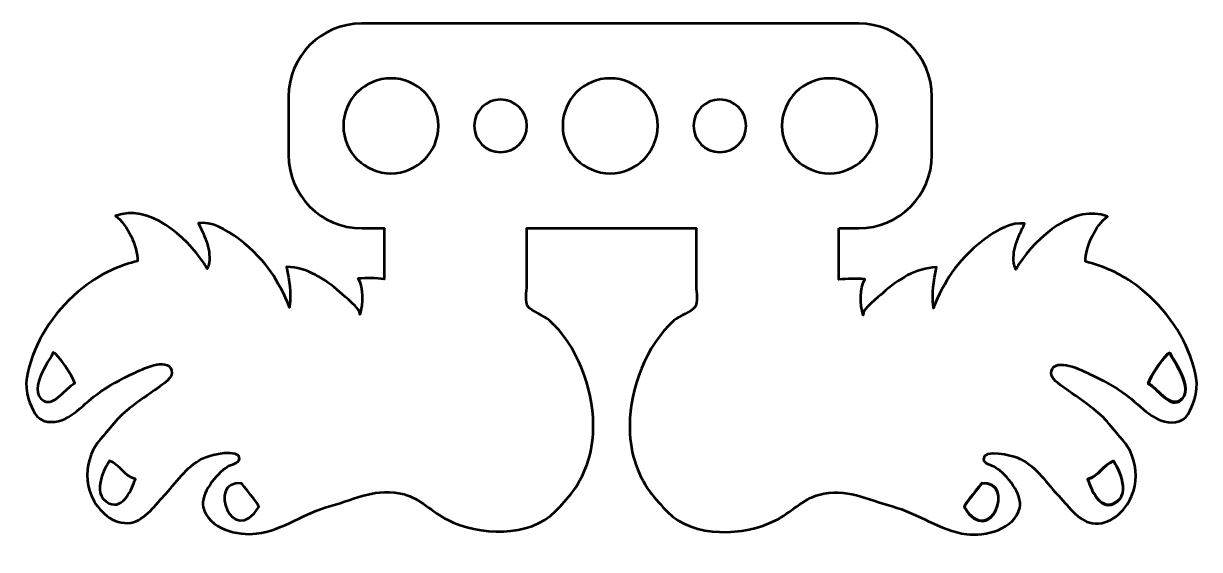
# Model space of a CAD drawing. Header units: centimetres. Extents: x -14.01 to -5.97, y -12.9 to -9.3.
import ezdxf

# ---------------------------------------------------------------- set-up
doc = ezdxf.new("R2010")
doc.units = ezdxf.units.CM
doc.header["$MEASUREMENT"] = 0
doc.layers.add('Layer 1', color=7, linetype='Continuous')

msp = doc.modelspace()

# ---------------------------------------------------------------- linework, layer by layer
at = {"layer": 'Layer 1', "lineweight": 53}
for points, knots in [([(-8.43665, -10.70001), (-8.43665, -10.70001), (-8.43669, -11.05176), (-8.43669, -11.05176), (-8.43669, -11.05176), (-8.37822, -11.04489), (-8.31762, -11.04434), (-8.25835, -11.04833), (-8.25835, -11.04833), (-8.29646, -11.11078), (-8.29143, -11.21899), (-8.26946, -11.29412), (-8.26946, -11.29412), (-8.27396, -11.25178), (-8.16732, -11.17214), (-8.13267, -11.14145), (-8.13267, -11.14145), (-8.0316, -11.05125), (-7.9091, -10.97187), (-7.76862, -10.96763), (-7.76862, -10.96763), (-7.78977, -11.06711), (-7.79957, -11.13749), (-7.78923, -11.24041), (-7.78923, -11.24041), (-7.78923, -11.24253), (-7.78898, -11.24465), (-7.78872, -11.24676), (-7.78872, -11.24676), (-7.78791, -11.2441), (-7.78686, -11.24173), (-7.78579, -11.23909), (-7.78579, -11.23909), (-7.7575, -11.1629), (-7.70829, -11.07109), (-7.66356, -11.00414), (-7.66356, -11.00414), (-7.57757, -10.87609), (-7.33179, -10.64429), (-7.16589, -10.66863), (-7.16589, -10.66863), (-7.20637, -10.75728), (-7.26035, -10.85808), (-7.2339, -10.95836), (-7.2339, -10.95836), (-7.23177, -10.96604), (-7.2294, -10.97396), (-7.22622, -10.98192), (-7.22622, -10.98192), (-7.2196, -10.97027), (-7.21219, -10.9581), (-7.20426, -10.94593), (-7.20426, -10.94593), (-7.08333, -10.76124), (-6.82086, -10.53053), (-6.59941, -10.61996), (-6.59941, -10.61996), (-6.6825, -10.68347), (-6.74943, -10.82395), (-6.74997, -10.92872), (-6.74997, -10.92872), (-6.63698, -10.95598), (-6.52902, -11.00334), (-6.43828, -11.06499), (-6.43828, -11.06499), (-6.25889, -11.18669), (-6.10491, -11.37376), (-6.0311, -11.57907), (-6.0311, -11.57907), (-5.99643, -11.67485), (-5.96919, -11.77223), (-6.0041, -11.87223), (-6.0041, -11.87223), (-6.02792, -11.94023), (-6.05331, -12.01775), (-6.13321, -12.0278), (-6.13321, -12.0278), (-6.27529, -12.04527), (-6.36684, -11.91458), (-6.46978, -11.84048), (-6.46978, -11.84048), (-6.55073, -11.78201), (-6.63434, -11.73917), (-6.72377, -11.69549), (-6.72377, -11.69549), (-6.77167, -11.67221), (-6.95342, -11.58119), (-6.98174, -11.67566), (-6.98174, -11.67566), (-6.99708, -11.72645), (-6.9214, -11.77223), (-6.88965, -11.79497), (-6.88965, -11.79497), (-6.82325, -11.84234), (-6.75633, -11.88732), (-6.6923, -11.93786), (-6.6923, -11.93786), (-6.64571, -11.97463), (-6.60894, -12.0093), (-6.57215, -12.05666), (-6.57215, -12.05666), (-6.52109, -12.12307), (-6.46236, -12.17255), (-6.43167, -12.2527), (-6.43167, -12.2527), (-6.39648, -12.34424), (-6.39516, -12.4424), (-6.43378, -12.53343), (-6.43378, -12.53343), (-6.47745, -12.63635), (-6.58274, -12.73742), (-6.70367, -12.71813), (-6.70367, -12.71813), (-6.80022, -12.70277), (-6.87777, -12.58847), (-6.94153, -12.5202), (-6.94153, -12.5202), (-7.02936, -12.42654), (-7.09338, -12.31991), (-7.21642, -12.26936), (-7.21642, -12.26936), (-7.2503, -12.25536), (-7.44344, -12.20402), (-7.44528, -12.2797), (-7.44528, -12.2797), (-7.44608, -12.31409), (-7.38603, -12.32257), (-7.36114, -12.33817), (-7.36114, -12.33817), (-7.28892, -12.38367), (-7.17726, -12.52178), (-7.19896, -12.61229), (-7.19896, -12.61229), (-7.23441, -12.76045), (-7.43471, -12.80993), (-7.56276, -12.79298), (-7.56276, -12.79298), (-7.74585, -12.76918), (-7.89587, -12.6488), (-8.07183, -12.60221), (-8.07183, -12.60221), (-8.2438, -12.55645), (-8.38429, -12.47416), (-8.57187, -12.52312), (-8.57187, -12.52312), (-8.67957, -12.55142), (-8.77059, -12.64851), (-8.87058, -12.69931), (-8.87058, -12.69931), (-9.08254, -12.807), (-9.43099, -12.82155), (-9.60824, -12.64007), (-9.60824, -12.64007), (-9.64979, -12.59771), (-9.69054, -12.55196), (-9.72627, -12.50459), (-9.72627, -12.50459), (-9.82363, -12.37442), (-9.86887, -12.20906), (-9.86676, -12.04713), (-9.86676, -12.04713), (-9.86358, -11.79417), (-9.75537, -11.50393), (-9.56486, -11.33249), (-9.56486, -11.33249), (-9.53127, -11.30231), (-9.44024, -11.2703), (-9.41882, -11.23829), (-9.41882, -11.23829), (-9.39792, -11.20733), (-9.41141, -11.13617), (-9.41141, -11.09993), (-9.41141, -11.09993), (-9.41141, -11.09993), (-9.41141, -10.70001), (-9.41141, -10.70001), (-9.41141, -10.70001), (-9.41141, -10.70001), (-10.5708, -10.70001), (-10.5708, -10.70001), (-10.5708, -10.70001), (-10.5708, -10.70001), (-10.5708, -11.09621), (-10.5708, -11.09621), (-10.5708, -11.09621), (-10.5708, -11.13245), (-10.5843, -11.20364), (-10.5634, -11.2346), (-10.5634, -11.2346), (-10.54197, -11.26661), (-10.45095, -11.29862), (-10.41735, -11.32877), (-10.41735, -11.32877), (-10.22686, -11.50024), (-10.11863, -11.79048), (-10.11547, -12.04343), (-10.11547, -12.04343), (-10.11336, -12.20534), (-10.1586, -12.3707), (-10.25596, -12.50087), (-10.25596, -12.50087), (-10.29166, -12.54824), (-10.33242, -12.59402), (-10.37395, -12.63635), (-10.37395, -12.63635), (-10.55123, -12.81785), (-10.89968, -12.80331), (-11.1116, -12.69562), (-11.1116, -12.69562), (-11.21162, -12.64482), (-11.30263, -12.54772), (-11.41032, -12.5194), (-11.41032, -12.5194), (-11.59792, -12.47046), (-11.73841, -12.55276), (-11.91039, -12.59852), (-11.91039, -12.59852), (-12.08634, -12.64508), (-12.23635, -12.76546), (-12.41944, -12.78928), (-12.41944, -12.78928), (-12.5475, -12.80621), (-12.74779, -12.75675), (-12.78325, -12.60857), (-12.78325, -12.60857), (-12.80494, -12.51808), (-12.69328, -12.37997), (-12.62106, -12.33448), (-12.62106, -12.33448), (-12.59619, -12.31884), (-12.53613, -12.3104), (-12.53692, -12.27598), (-12.53692, -12.27598), (-12.53878, -12.20033), (-12.73192, -12.25164), (-12.76578, -12.26567), (-12.76578, -12.26567), (-12.88881, -12.31621), (-12.95284, -12.42284), (-13.04068, -12.51651), (-13.04068, -12.51651), (-13.10445, -12.58477), (-13.18196, -12.69905), (-13.27855, -12.7144), (-13.27855, -12.7144), (-13.39946, -12.73373), (-13.50476, -12.63265), (-13.54842, -12.52973), (-13.54842, -12.52973), (-13.58704, -12.43871), (-13.58572, -12.34055), (-13.55053, -12.249), (-13.55053, -12.249), (-13.51984, -12.16883), (-13.46111, -12.11935), (-13.41004, -12.05294), (-13.41004, -12.05294), (-13.37326, -12.00558), (-13.33649, -11.97093), (-13.28992, -11.93414), (-13.28992, -11.93414), (-13.22589, -11.88362), (-13.15896, -11.83864), (-13.09254, -11.79128), (-13.09254, -11.79128), (-13.06078, -11.76851), (-12.98512, -11.72276), (-13.00047, -11.67196), (-13.00047, -11.67196), (-13.02877, -11.5775), (-13.21054, -11.66849), (-13.25843, -11.6918), (-13.25843, -11.6918), (-13.34786, -11.73544), (-13.43147, -11.77831), (-13.51243, -11.83678), (-13.51243, -11.83678), (-13.61536, -11.91086), (-13.70691, -12.04157), (-13.84898, -12.02411), (-13.84898, -12.02411), (-13.92889, -12.01406), (-13.95428, -11.93654), (-13.97811, -11.86853), (-13.97811, -11.86853), (-14.01303, -11.76851), (-13.98578, -11.67116), (-13.95112, -11.57537), (-13.95112, -11.57537), (-13.8773, -11.37007), (-13.7233, -11.183), (-13.54392, -11.0613), (-13.54392, -11.0613), (-13.45316, -10.99965), (-13.34521, -10.95229), (-13.23225, -10.92503), (-13.23225, -10.92503), (-13.23277, -10.82025), (-13.29971, -10.67977), (-13.3828, -10.61626), (-13.3828, -10.61626), (-13.16134, -10.52684), (-12.89887, -10.75754), (-12.77794, -10.94224), (-12.77794, -10.94224), (-12.77002, -10.9544), (-12.76261, -10.96658), (-12.756, -10.9782), (-12.756, -10.9782), (-12.75282, -10.97027), (-12.75044, -10.96234), (-12.74833, -10.95467), (-12.74833, -10.95467), (-12.72187, -10.85438), (-12.77584, -10.75359), (-12.81631, -10.66494), (-12.81631, -10.66494), (-12.65042, -10.6406), (-12.40462, -10.87237), (-12.31864, -11.00042), (-12.31864, -11.00042), (-12.27392, -11.06737), (-12.22471, -11.15918), (-12.19639, -11.2354), (-12.19639, -11.2354), (-12.19534, -11.23803), (-12.19428, -11.24041), (-12.19348, -11.24307), (-12.19348, -11.24307), (-12.19323, -11.24095), (-12.19296, -11.23883), (-12.19296, -11.23671), (-12.19296, -11.23671), (-12.18263, -11.13377), (-12.19243, -11.06342), (-12.2136, -10.96391), (-12.2136, -10.96391), (-12.07311, -10.96815), (-11.9506, -11.04752), (-11.84953, -11.13776), (-11.84953, -11.13776), (-11.81487, -11.16845), (-11.70824, -11.24808), (-11.71274, -11.2904), (-11.71274, -11.2904), (-11.69078, -11.21527), (-11.68575, -11.10706), (-11.72385, -11.04464), (-11.72385, -11.04464), (-11.66459, -11.04065), (-11.604, -11.04117), (-11.54553, -11.04807), (-11.54553, -11.04807), (-11.54548, -11.04095), (-11.54545, -10.85846), (-11.54543, -10.70001), (-11.54543, -10.70001), (-11.54543, -10.70001), (-11.69997, -10.70001), (-11.69997, -10.70001), (-11.69997, -10.70001), (-11.97611, -10.70001), (-12.19997, -10.47615), (-12.19997, -10.20001), (-12.19997, -10.20001), (-12.19997, -10.20001), (-12.19997, -9.80001), (-12.19997, -9.80001), (-12.19997, -9.80001), (-12.19997, -9.52387), (-11.97611, -9.30001), (-11.69997, -9.30001), (-11.69997, -9.30001), (-11.69997, -9.30001), (-8.29997, -9.30001), (-8.29997, -9.30001), (-8.29997, -9.30001), (-8.02383, -9.30001), (-7.79997, -9.52387), (-7.79997, -9.80001), (-7.79997, -9.80001), (-7.79997, -9.80001), (-7.79997, -10.20001), (-7.79997, -10.20001), (-7.79997, -10.20001), (-7.79997, -10.47615), (-8.02383, -10.70001), (-8.29997, -10.70001), (-8.29997, -10.70001), (-8.29997, -10.70001), (-8.43665, -10.70001), (-8.43665, -10.70001)], [0, 0, 0, 0, 0.010101, 0.010101, 0.010101, 0.010101, 0.020202, 0.020202, 0.020202, 0.020202, 0.030303, 0.030303, 0.030303, 0.030303, 0.040404, 0.040404, 0.040404, 0.040404, 0.0505051, 0.0505051, 0.0505051, 0.0505051, 0.0606061, 0.0606061, 0.0606061, 0.0606061, 0.0707071, 0.0707071, 0.0707071, 0.0707071, 0.0808081, 0.0808081, 0.0808081, 0.0808081, 0.0909091, 0.0909091, 0.0909091, 0.0909091, 0.1010101, 0.1010101, 0.1010101, 0.1010101, 0.1111111, 0.1111111, 0.1111111, 0.1111111, 0.1212121, 0.1212121, 0.1212121, 0.1212121, 0.1313131, 0.1313131, 0.1313131, 0.1313131, 0.1414141, 0.1414141, 0.1414141, 0.1414141, 0.1515152, 0.1515152, 0.1515152, 0.1515152, 0.1616162, 0.1616162, 0.1616162, 0.1616162, 0.1717172, 0.1717172, 0.1717172, 0.1717172, 0.1818182, 0.1818182, 0.1818182, 0.1818182, 0.1919192, 0.1919192, 0.1919192, 0.1919192, 0.2020202, 0.2020202, 0.2020202, 0.2020202, 0.2121212, 0.2121212, 0.2121212, 0.2121212, 0.2222222, 0.2222222, 0.2222222, 0.2222222, 0.2323232, 0.2323232, 0.2323232, 0.2323232, 0.2424242, 0.2424242, 0.2424242, 0.2424242, 0.2525253, 0.2525253, 0.2525253, 0.2525253, 0.2626263, 0.2626263, 0.2626263, 0.2626263, 0.2727273, 0.2727273, 0.2727273, 0.2727273, 0.2828283, 0.2828283, 0.2828283, 0.2828283, 0.2929293, 0.2929293, 0.2929293, 0.2929293, 0.3030303, 0.3030303, 0.3030303, 0.3030303, 0.3131313, 0.3131313, 0.3131313, 0.3131313, 0.3232323, 0.3232323, 0.3232323, 0.3232323, 0.3333333, 0.3333333, 0.3333333, 0.3333333, 0.3434343, 0.3434343, 0.3434343, 0.3434343, 0.3535354, 0.3535354, 0.3535354, 0.3535354, 0.3636364, 0.3636364, 0.3636364, 0.3636364, 0.3737374, 0.3737374, 0.3737374, 0.3737374, 0.3838384, 0.3838384, 0.3838384, 0.3838384, 0.3939394, 0.3939394, 0.3939394, 0.3939394, 0.4040404, 0.4040404, 0.4040404, 0.4040404, 0.4141414, 0.4141414, 0.4141414, 0.4141414, 0.4242424, 0.4242424, 0.4242424, 0.4242424, 0.4343434, 0.4343434, 0.4343434, 0.4343434, 0.4444444, 0.4444444, 0.4444444, 0.4444444, 0.4545455, 0.4545455, 0.4545455, 0.4545455, 0.4646465, 0.4646465, 0.4646465, 0.4646465, 0.4747475, 0.4747475, 0.4747475, 0.4747475, 0.4848485, 0.4848485, 0.4848485, 0.4848485, 0.4949495, 0.4949495, 0.4949495, 0.4949495, 0.5050505, 0.5050505, 0.5050505, 0.5050505, 0.5151515, 0.5151515, 0.5151515, 0.5151515, 0.5252525, 0.5252525, 0.5252525, 0.5252525, 0.5353535, 0.5353535, 0.5353535, 0.5353535, 0.5454545, 0.5454545, 0.5454545, 0.5454545, 0.5555556, 0.5555556, 0.5555556, 0.5555556, 0.5656566, 0.5656566, 0.5656566, 0.5656566, 0.5757576, 0.5757576, 0.5757576, 0.5757576, 0.5858586, 0.5858586, 0.5858586, 0.5858586, 0.5959596, 0.5959596, 0.5959596, 0.5959596, 0.6060606, 0.6060606, 0.6060606, 0.6060606, 0.6161616, 0.6161616, 0.6161616, 0.6161616, 0.6262626, 0.6262626, 0.6262626, 0.6262626, 0.6363636, 0.6363636, 0.6363636, 0.6363636, 0.6464646, 0.6464646, 0.6464646, 0.6464646, 0.6565657, 0.6565657, 0.6565657, 0.6565657, 0.6666667, 0.6666667, 0.6666667, 0.6666667, 0.6767677, 0.6767677, 0.6767677, 0.6767677, 0.6868687, 0.6868687, 0.6868687, 0.6868687, 0.6969697, 0.6969697, 0.6969697, 0.6969697, 0.7070707, 0.7070707, 0.7070707, 0.7070707, 0.7171717, 0.7171717, 0.7171717, 0.7171717, 0.7272727, 0.7272727, 0.7272727, 0.7272727, 0.7373737, 0.7373737, 0.7373737, 0.7373737, 0.7474747, 0.7474747, 0.7474747, 0.7474747, 0.7575758, 0.7575758, 0.7575758, 0.7575758, 0.7676768, 0.7676768, 0.7676768, 0.7676768, 0.7777778, 0.7777778, 0.7777778, 0.7777778, 0.7878788, 0.7878788, 0.7878788, 0.7878788, 0.7979798, 0.7979798, 0.7979798, 0.7979798, 0.8080808, 0.8080808, 0.8080808, 0.8080808, 0.8181818, 0.8181818, 0.8181818, 0.8181818, 0.8282828, 0.8282828, 0.8282828, 0.8282828, 0.8383838, 0.8383838, 0.8383838, 0.8383838, 0.8484848, 0.8484848, 0.8484848, 0.8484848, 0.8585859, 0.8585859, 0.8585859, 0.8585859, 0.8686869, 0.8686869, 0.8686869, 0.8686869, 0.8787879, 0.8787879, 0.8787879, 0.8787879, 0.8888889, 0.8888889, 0.8888889, 0.8888889, 0.8989899, 0.8989899, 0.8989899, 0.8989899, 0.9090909, 0.9090909, 0.9090909, 0.9090909, 0.9191919, 0.9191919, 0.9191919, 0.9191919, 0.9292929, 0.9292929, 0.9292929, 0.9292929, 0.9393939, 0.9393939, 0.9393939, 0.9393939, 0.9494949, 0.9494949, 0.9494949, 0.9494949, 0.959596, 0.959596, 0.959596, 0.959596, 0.969697, 0.969697, 0.969697, 0.969697, 0.979798, 0.979798, 0.979798, 0.979798, 1, 1, 1, 1]), ([(-11.82497, -10.00001), (-11.82497, -9.82052), (-11.67946, -9.67501), (-11.49997, -9.67501), (-11.49997, -9.67501), (-11.32048, -9.67501), (-11.17497, -9.82052), (-11.17497, -10.00001), (-11.17497, -10.00001), (-11.17497, -10.1795), (-11.32048, -10.32501), (-11.49997, -10.32501), (-11.49997, -10.32501), (-11.67946, -10.32501), (-11.82497, -10.1795), (-11.82497, -10.00001)], [0, 0, 0, 0, 0.2, 0.2, 0.2, 0.2, 0.4, 0.4, 0.4, 0.4, 0.6, 0.6, 0.6, 0.6, 1, 1, 1, 1]), ([(-10.32497, -10.00001), (-10.32497, -9.82052), (-10.17946, -9.67501), (-9.99997, -9.67501), (-9.99997, -9.67501), (-9.82048, -9.67501), (-9.67497, -9.82052), (-9.67497, -10.00001), (-9.67497, -10.00001), (-9.67497, -10.1795), (-9.82048, -10.32501), (-9.99997, -10.32501), (-9.99997, -10.32501), (-10.17946, -10.32501), (-10.32497, -10.1795), (-10.32497, -10.00001)], [0, 0, 0, 0, 0.2, 0.2, 0.2, 0.2, 0.4, 0.4, 0.4, 0.4, 0.6, 0.6, 0.6, 0.6, 1, 1, 1, 1]), ([(-8.82497, -10.00001), (-8.82497, -9.82052), (-8.67946, -9.67501), (-8.49997, -9.67501), (-8.49997, -9.67501), (-8.32048, -9.67501), (-8.17497, -9.82052), (-8.17497, -10.00001), (-8.17497, -10.00001), (-8.17497, -10.1795), (-8.32048, -10.32501), (-8.49997, -10.32501), (-8.49997, -10.32501), (-8.67946, -10.32501), (-8.82497, -10.1795), (-8.82497, -10.00001)], [0, 0, 0, 0, 0.2, 0.2, 0.2, 0.2, 0.4, 0.4, 0.4, 0.4, 0.6, 0.6, 0.6, 0.6, 1, 1, 1, 1]), ([(-10.92997, -10.00001), (-10.92997, -9.9006), (-10.84938, -9.82001), (-10.74997, -9.82001), (-10.74997, -9.82001), (-10.65056, -9.82001), (-10.56997, -9.9006), (-10.56997, -10.00001), (-10.56997, -10.00001), (-10.56997, -10.09942), (-10.65056, -10.18001), (-10.74997, -10.18001), (-10.74997, -10.18001), (-10.84938, -10.18001), (-10.92997, -10.09942), (-10.92997, -10.00001)], [0, 0, 0, 0, 0.2, 0.2, 0.2, 0.2, 0.4, 0.4, 0.4, 0.4, 0.6, 0.6, 0.6, 0.6, 1, 1, 1, 1]), ([(-9.42997, -10.00001), (-9.42997, -9.9006), (-9.34938, -9.82001), (-9.24997, -9.82001), (-9.24997, -9.82001), (-9.15056, -9.82001), (-9.06997, -9.9006), (-9.06997, -10.00001), (-9.06997, -10.00001), (-9.06997, -10.09942), (-9.15056, -10.18001), (-9.24997, -10.18001), (-9.24997, -10.18001), (-9.34938, -10.18001), (-9.42997, -10.09942), (-9.42997, -10.00001)], [0, 0, 0, 0, 0.2, 0.2, 0.2, 0.2, 0.4, 0.4, 0.4, 0.4, 0.6, 0.6, 0.6, 0.6, 1, 1, 1, 1])]:
    msp.add_open_spline(points, degree=3, knots=knots, dxfattribs=at)
at = {"layer": 'Layer 1', "color": 5, "lineweight": 53}
for points, knots in [([(-13.87334, -11.88122), (-14.00457, -11.80502), (-13.80162, -11.56241), (-13.81142, -11.5505), (-13.81142, -11.5505), (-13.77596, -11.55871), (-13.67516, -11.71772), (-13.66193, -11.76058), (-13.66193, -11.76058), (-13.72411, -11.79074), (-13.80427, -11.92145), (-13.87334, -11.88122)], [0, 0, 0, 0, 0.25, 0.25, 0.25, 0.25, 0.5, 0.5, 0.5, 0.5, 1, 1, 1, 1]), ([(-6.10887, -11.88494), (-6.17793, -11.92515), (-6.25811, -11.79446), (-6.32027, -11.76428), (-6.32027, -11.76428), (-6.30704, -11.72141), (-6.20625, -11.56241), (-6.17078, -11.55422), (-6.17078, -11.55422), (-6.18057, -11.56613), (-5.97764, -11.80874), (-6.10887, -11.88494)], [0, 0, 0, 0, 0.25, 0.25, 0.25, 0.25, 0.5, 0.5, 0.5, 0.5, 1, 1, 1, 1]), ([(-6.17078, -11.55052), (-6.20612, -11.55869), (-6.30704, -11.7178), (-6.3202, -11.76066), (-6.3202, -11.76066), (-6.25798, -11.79077), (-6.17791, -11.92137), (-6.10892, -11.88132), (-6.10892, -11.88132), (-5.97769, -11.80513), (-6.18041, -11.56241), (-6.17078, -11.55052)], [0, 0, 0, 0, 0.25, 0.25, 0.25, 0.25, 0.5, 0.5, 0.5, 0.5, 1, 1, 1, 1]), ([(-13.42698, -12.58211), (-13.57038, -12.51677), (-13.43015, -12.29479), (-13.42539, -12.29027), (-13.42539, -12.29027), (-13.3476, -12.32228), (-13.32829, -12.39215), (-13.24811, -12.41648), (-13.24811, -12.41648), (-13.27141, -12.47945), (-13.32802, -12.62735), (-13.42698, -12.58211)], [0, 0, 0, 0, 0.25, 0.25, 0.25, 0.25, 0.5, 0.5, 0.5, 0.5, 1, 1, 1, 1]), ([(-6.55685, -12.29027), (-6.55205, -12.29474), (-6.4119, -12.51674), (-6.55509, -12.58206), (-6.55509, -12.58206), (-6.65416, -12.62725), (-6.71072, -12.47951), (-6.7341, -12.41641), (-6.7341, -12.41641), (-6.65387, -12.3922), (-6.63447, -12.32238), (-6.55685, -12.29027)], [0, 0, 0, 0, 0.25, 0.25, 0.25, 0.25, 0.5, 0.5, 0.5, 0.5, 1, 1, 1, 1]), ([(-6.55682, -12.29399), (-6.55205, -12.29849), (-6.41182, -12.52046), (-6.55523, -12.58583), (-6.55523, -12.58583), (-6.65418, -12.63107), (-6.7108, -12.48315), (-6.73407, -12.42018), (-6.73407, -12.42018), (-6.65393, -12.39584), (-6.6346, -12.326), (-6.55682, -12.29399)], [0, 0, 0, 0, 0.25, 0.25, 0.25, 0.25, 0.5, 0.5, 0.5, 0.5, 1, 1, 1, 1]), ([(-12.52316, -12.4432), (-12.51548, -12.45617), (-12.40066, -12.59138), (-12.40277, -12.60645), (-12.40277, -12.60645), (-12.57978, -12.89405), (-12.76605, -12.4268), (-12.52316, -12.4432)], [0, 0, 0, 0, 0.3333333, 0.3333333, 0.3333333, 0.3333333, 1, 1, 1, 1]), ([(-7.57943, -12.61017), (-7.58154, -12.59508), (-7.46672, -12.45987), (-7.45904, -12.44693), (-7.45904, -12.44693), (-7.21616, -12.43052), (-7.40243, -12.89775), (-7.57943, -12.61017)], [0, 0, 0, 0, 0.3333333, 0.3333333, 0.3333333, 0.3333333, 1, 1, 1, 1]), ([(-7.57934, -12.60658), (-7.58141, -12.59144), (-7.46659, -12.45625), (-7.45907, -12.44333), (-7.45907, -12.44333), (-7.21606, -12.42672), (-7.40246, -12.89411), (-7.57934, -12.60658)], [0, 0, 0, 0, 0.3333333, 0.3333333, 0.3333333, 0.3333333, 1, 1, 1, 1])]:
    msp.add_open_spline(points, degree=3, knots=knots, dxfattribs=at)

doc.saveas('drawing.dxf')
